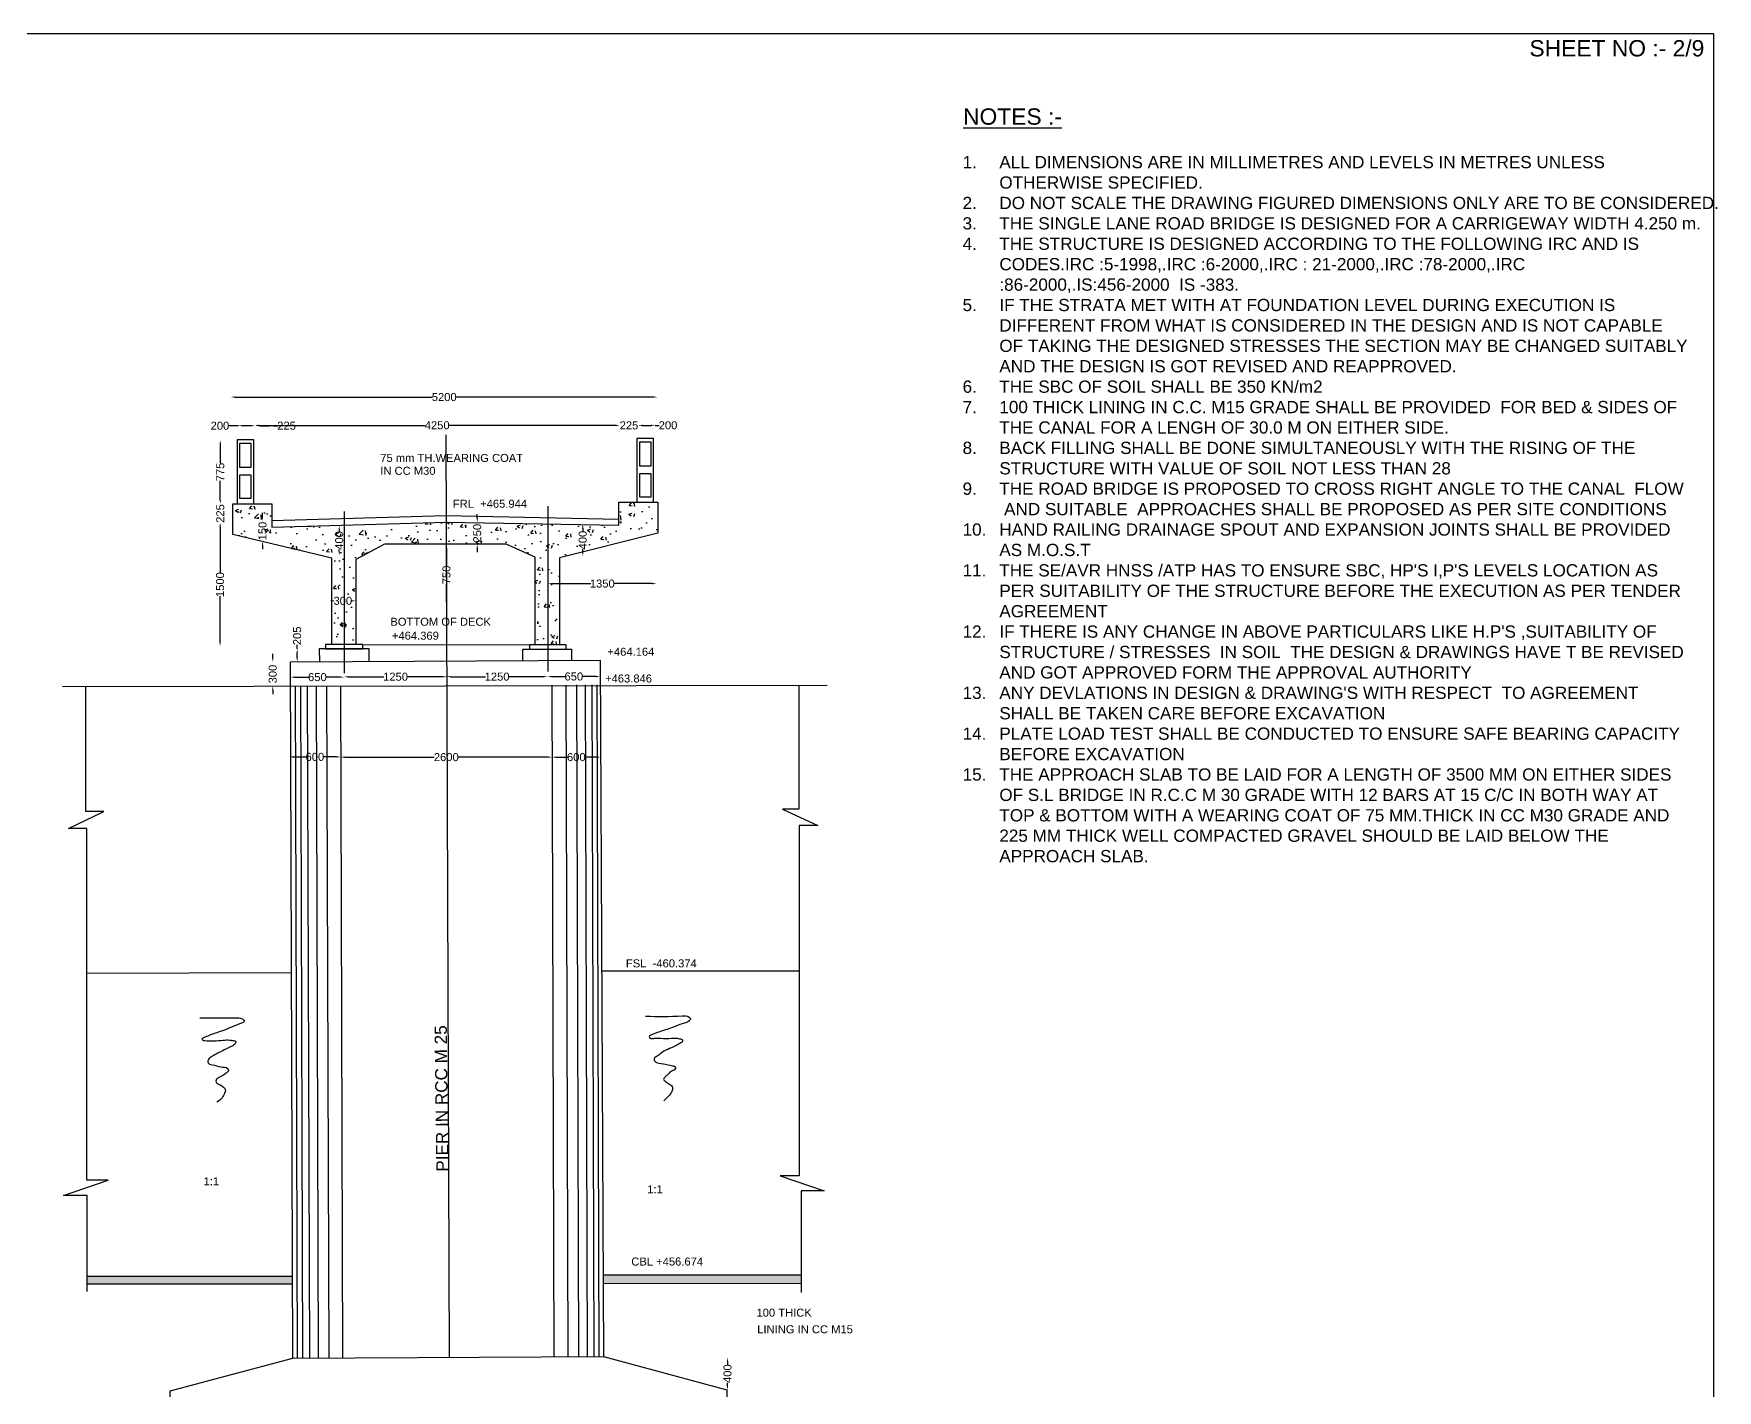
# Model space of a CAD drawing. Header units: millimetres. Extents: x 5124 to 9128952, y 2311 to 40631547.
# Drawn here: x 9108331 to 9128952, y 40614927 to 40631547 of the extents above; entities that cross this region are included whole.
import ezdxf

# ---------------------------------------------------------------- set-up
doc = ezdxf.new("R2010")
doc.units = ezdxf.units.MM
doc.header["$MEASUREMENT"] = 0
doc.layers.add('DIMENSION', color=7, linetype='Continuous')
doc.layers.add('DRAWING', color=2, linetype='Continuous')
doc.styles.get("Standard").update_dxf_attribs({"font": 'arial.ttf', "height": 98})
doc.dimstyles.get("Standard").update_dxf_attribs({"dimtxt": 98, "dimasz": 50, "dimexe": 0.18, "dimexo": 0.0625, "dimgap": 0.09, "dimtad": 0, "dimdec": 0, "dimzin": 0, "dimdsep": 46, "dimtxsty": 'Standard', "dimcen": 0.09, "dimse1": 1, "dimse2": 1, "dimadec": 0, "dimazin": 0, "dimtfac": 1, "dimtdec": 0, "dimtofl": 0, "dimtmove": 0, "dimatfit": 3, "dimfxl": 1, "dimtolj": 1, "dimtzin": 0, "dimarcsym": 0})

# ---------------------------------------------------------------- blocks, each defined once
blk = doc.blocks.new('*D47')
at = {"layer": 'Defpoints', "color": 0, "transparency": 16777216}
for p in [(9116819, 40615329), (9116829, 40615329), (9116819, 40614934)]:
    blk.add_point(p, dxfattribs=at)
at = {"layer": 'DIMENSION', "color": 0, "lineweight": -2, "transparency": 16777216}
for p, q in [((9116829, 40615279), (9116829, 40615242)), ((9116829, 40614984), (9116829, 40615021))]:
    blk.add_line(p, q, dxfattribs=at)
at = {"layer": 'DIMENSION', "color": 0, "transparency": 16777216}
for points in [[(9116820, 40615279), (9116837, 40615279), (9116829, 40615329)], [(9116820, 40614984), (9116837, 40614984), (9116829, 40614934)]]:
    blk.add_solid(points, dxfattribs=at)
at = {"layer": 'DIMENSION', "color": 0, "transparency": 16777216, "insert": (9116829, 40615132), "char_height": 98, "attachment_point": 5, "rotation": 90}
blk.add_mtext('\\A1;400', dxfattribs=at)
blk = doc.blocks.new('*D48')
at = {"layer": 'Defpoints', "color": 0, "transparency": 16777216}
for p in [(9111477, 40623639), (9112134, 40623664), (9112134, 40623639)]:
    blk.add_point(p, dxfattribs=at)
at = {"layer": 'DIMENSION', "color": 0, "lineweight": -2, "transparency": 16777216}
for p, q in [((9111527, 40623664), (9111697, 40623664)), ((9112084, 40623664), (9111914, 40623664))]:
    blk.add_line(p, q, dxfattribs=at)
at = {"layer": 'DIMENSION', "color": 0, "transparency": 16777216}
for points in [[(9111527, 40623673), (9111527, 40623656), (9111477, 40623664)], [(9112084, 40623673), (9112084, 40623656), (9112134, 40623664)]]:
    blk.add_solid(points, dxfattribs=at)
at = {"layer": 'DIMENSION', "color": 0, "transparency": 16777216, "insert": (9111806, 40623664), "char_height": 98, "attachment_point": 5}
blk.add_mtext('\\A1;650', dxfattribs=at)
blk = doc.blocks.new('*D49')
at = {"layer": 'Defpoints', "color": 0, "transparency": 16777216}
for p in [(9112134, 40623664), (9113391, 40623669), (9113391, 40623669)]:
    blk.add_point(p, dxfattribs=at)
at = {"layer": 'DIMENSION', "color": 0, "lineweight": -2, "transparency": 16777216}
for p, q in [((9112184, 40623669), (9112621, 40623669)), ((9113341, 40623669), (9112904, 40623669))]:
    blk.add_line(p, q, dxfattribs=at)
at = {"layer": 'DIMENSION', "color": 0, "transparency": 16777216}
for points in [[(9112184, 40623677), (9112184, 40623660), (9112134, 40623669)], [(9113341, 40623677), (9113341, 40623660), (9113391, 40623669)]]:
    blk.add_solid(points, dxfattribs=at)
at = {"layer": 'DIMENSION', "color": 0, "transparency": 16777216, "insert": (9112763, 40623669), "char_height": 98, "attachment_point": 5}
blk.add_mtext('\\A1;1250', dxfattribs=at)
blk = doc.blocks.new('*D50')
at = {"layer": 'Defpoints', "color": 0, "transparency": 16777216}
for p in [(9113391, 40623669), (9114623, 40623670), (9114623, 40623669)]:
    blk.add_point(p, dxfattribs=at)
at = {"layer": 'DIMENSION', "color": 0, "lineweight": -2, "transparency": 16777216}
for p, q in [((9113441, 40623670), (9113865, 40623670)), ((9114573, 40623670), (9114149, 40623670))]:
    blk.add_line(p, q, dxfattribs=at)
at = {"layer": 'DIMENSION', "color": 0, "transparency": 16777216}
for points in [[(9113441, 40623679), (9113441, 40623662), (9113391, 40623670)], [(9114573, 40623679), (9114573, 40623662), (9114623, 40623670)]]:
    blk.add_solid(points, dxfattribs=at)
at = {"layer": 'DIMENSION', "color": 0, "transparency": 16777216, "insert": (9114007, 40623670), "char_height": 98, "attachment_point": 5}
blk.add_mtext('\\A1;1250', dxfattribs=at)
blk = doc.blocks.new('*D51')
at = {"layer": 'Defpoints', "color": 0, "transparency": 16777216}
for p in [(9114623, 40623669), (9115270, 40623672), (9115270, 40623672)]:
    blk.add_point(p, dxfattribs=at)
at = {"layer": 'DIMENSION', "color": 0, "lineweight": -2, "transparency": 16777216}
for p, q in [((9114673, 40623672), (9114838, 40623672)), ((9115220, 40623672), (9115055, 40623672))]:
    blk.add_line(p, q, dxfattribs=at)
at = {"layer": 'DIMENSION', "color": 0, "transparency": 16777216}
for points in [[(9114673, 40623680), (9114673, 40623663), (9114623, 40623672)], [(9115220, 40623680), (9115220, 40623663), (9115270, 40623672)]]:
    blk.add_solid(points, dxfattribs=at)
at = {"layer": 'DIMENSION', "color": 0, "transparency": 16777216, "insert": (9114947, 40623672), "char_height": 98, "attachment_point": 5}
blk.add_mtext('\\A1;650', dxfattribs=at)
blk = doc.blocks.new('*D52')
at = {"layer": 'Defpoints', "color": 0, "transparency": 16777216}
for p in [(9111558, 40624011), (9111831, 40624011), (9111831, 40623852)]:
    blk.add_point(p, dxfattribs=at)
at = {"layer": 'DIMENSION', "color": 0, "lineweight": -2, "transparency": 16777216}
for p, q in [((9111558, 40624011), (9111558, 40624061)), ((9111558, 40623902), (9111558, 40623961))]:
    blk.add_line(p, q, dxfattribs=at)
at = {"layer": 'DIMENSION', "color": 0, "transparency": 16777216}
for points in [[(9111550, 40623961), (9111567, 40623961), (9111558, 40624011)], [(9111550, 40623902), (9111567, 40623902), (9111558, 40623852)]]:
    blk.add_solid(points, dxfattribs=at)
at = {"layer": 'DIMENSION', "color": 0, "transparency": 16777216, "insert": (9111558, 40624170), "char_height": 98, "attachment_point": 5, "rotation": 90}
blk.add_mtext('\\A1;205', dxfattribs=at)
blk = doc.blocks.new('*D53')
at = {"layer": 'Defpoints', "color": 0, "transparency": 16777216}
for p in [(9111259, 40623850), (9111477, 40623850), (9111477, 40623554)]:
    blk.add_point(p, dxfattribs=at)
at = {"layer": 'DIMENSION', "color": 0, "lineweight": -2, "transparency": 16777216}
for p, q in [((9111259, 40623900), (9111259, 40623950)), ((9111259, 40623504), (9111259, 40623454))]:
    blk.add_line(p, q, dxfattribs=at)
at = {"layer": 'DIMENSION', "color": 0, "transparency": 16777216}
for points in [[(9111251, 40623900), (9111268, 40623900), (9111259, 40623850)], [(9111251, 40623504), (9111268, 40623504), (9111259, 40623554)]]:
    blk.add_solid(points, dxfattribs=at)
at = {"layer": 'DIMENSION', "color": 0, "transparency": 16777216, "insert": (9111259, 40623702), "char_height": 98, "attachment_point": 5, "rotation": 90}
blk.add_mtext('\\A1;300', dxfattribs=at)
blk = doc.blocks.new('*D54')
at = {"layer": 'Defpoints', "color": 0, "transparency": 16777216}
for p in [(9110530, 40625552), (9110614, 40625552), (9110530, 40624043)]:
    blk.add_point(p, dxfattribs=at)
at = {"layer": 'DIMENSION', "color": 0, "lineweight": -2, "transparency": 16777216}
for p, q in [((9110614, 40625502), (9110614, 40624939)), ((9110614, 40624093), (9110614, 40624656))]:
    blk.add_line(p, q, dxfattribs=at)
at = {"layer": 'DIMENSION', "color": 0, "transparency": 16777216}
for points in [[(9110606, 40625502), (9110622, 40625502), (9110614, 40625552)], [(9110606, 40624093), (9110622, 40624093), (9110614, 40624043)]]:
    blk.add_solid(points, dxfattribs=at)
at = {"layer": 'DIMENSION', "color": 0, "transparency": 16777216, "insert": (9110614, 40624798), "char_height": 98, "attachment_point": 5, "rotation": 90}
blk.add_mtext('\\A1;1500', dxfattribs=at)
blk = doc.blocks.new('*D55')
at = {"layer": 'Defpoints', "color": 0, "transparency": 16777216}
for p in [(9110614, 40625786), (9110617, 40625786), (9110614, 40625552)]:
    blk.add_point(p, dxfattribs=at)
at = {"layer": 'DIMENSION', "color": 0, "lineweight": -2, "transparency": 16777216}
for p, q in [((9110617, 40625836), (9110617, 40625886)), ((9110617, 40625502), (9110617, 40625452))]:
    blk.add_line(p, q, dxfattribs=at)
at = {"layer": 'DIMENSION', "color": 0, "transparency": 16777216}
for points in [[(9110608, 40625836), (9110625, 40625836), (9110617, 40625786)], [(9110608, 40625502), (9110625, 40625502), (9110617, 40625552)]]:
    blk.add_solid(points, dxfattribs=at)
at = {"layer": 'DIMENSION', "color": 0, "transparency": 16777216, "insert": (9110617, 40625669), "char_height": 98, "attachment_point": 5, "rotation": 90}
blk.add_mtext('\\A1;225', dxfattribs=at)
blk = doc.blocks.new('*D56')
at = {"layer": 'Defpoints', "color": 0, "transparency": 16777216}
for p in [(9110617, 40626568), (9110617, 40626568), (9110617, 40625786)]:
    blk.add_point(p, dxfattribs=at)
at = {"layer": 'DIMENSION', "color": 0, "lineweight": -2, "transparency": 16777216}
for p, q in [((9110617, 40626518), (9110617, 40626285)), ((9110617, 40625836), (9110617, 40626069))]:
    blk.add_line(p, q, dxfattribs=at)
at = {"layer": 'DIMENSION', "color": 0, "transparency": 16777216}
for points in [[(9110608, 40626518), (9110625, 40626518), (9110617, 40626568)], [(9110608, 40625836), (9110625, 40625836), (9110617, 40625786)]]:
    blk.add_solid(points, dxfattribs=at)
at = {"layer": 'DIMENSION', "color": 0, "transparency": 16777216, "insert": (9110617, 40626177), "char_height": 98, "attachment_point": 5, "rotation": 90}
blk.add_mtext('\\A1;775', dxfattribs=at)
blk = doc.blocks.new('*D57')
at = {"layer": 'Defpoints', "color": 0, "transparency": 16777216}
for p in [(9110838, 40626739), (9111040, 40626744), (9111040, 40626739)]:
    blk.add_point(p, dxfattribs=at)
at = {"layer": 'DIMENSION', "color": 0, "lineweight": -2, "transparency": 16777216}
for p, q in [((9110838, 40626744), (9110721, 40626744)), ((9110990, 40626744), (9110888, 40626744))]:
    blk.add_line(p, q, dxfattribs=at)
at = {"layer": 'DIMENSION', "color": 0, "transparency": 16777216}
for points in [[(9110888, 40626753), (9110888, 40626736), (9110838, 40626744)], [(9110990, 40626753), (9110990, 40626736), (9111040, 40626744)]]:
    blk.add_solid(points, dxfattribs=at)
at = {"layer": 'DIMENSION', "color": 0, "transparency": 16777216, "insert": (9110612, 40626744), "char_height": 98, "attachment_point": 5}
blk.add_mtext('\\A1;200', dxfattribs=at)
blk = doc.blocks.new('*D58')
at = {"layer": 'Defpoints', "color": 0, "transparency": 16777216}
for p in [(9111050, 40626744), (9111268, 40626744), (9111268, 40626744)]:
    blk.add_point(p, dxfattribs=at)
at = {"layer": 'DIMENSION', "color": 0, "lineweight": -2, "transparency": 16777216}
for p, q in [((9111100, 40626744), (9111218, 40626744)), ((9111268, 40626744), (9111318, 40626744))]:
    blk.add_line(p, q, dxfattribs=at)
at = {"layer": 'DIMENSION', "color": 0, "transparency": 16777216}
for points in [[(9111100, 40626753), (9111100, 40626736), (9111050, 40626744)], [(9111218, 40626753), (9111218, 40626736), (9111268, 40626744)]]:
    blk.add_solid(points, dxfattribs=at)
at = {"layer": 'DIMENSION', "color": 0, "transparency": 16777216, "insert": (9111428, 40626744), "char_height": 98, "attachment_point": 5}
blk.add_mtext('\\A1;225', dxfattribs=at)
blk = doc.blocks.new('*D59')
at = {"layer": 'Defpoints', "color": 0, "transparency": 16777216}
for p in [(9111040, 40626744), (9115506, 40626749), (9115506, 40626744)]:
    blk.add_point(p, dxfattribs=at)
at = {"layer": 'DIMENSION', "color": 0, "lineweight": -2, "transparency": 16777216}
for p, q in [((9111090, 40626749), (9113125, 40626749)), ((9115456, 40626749), (9113421, 40626749))]:
    blk.add_line(p, q, dxfattribs=at)
at = {"layer": 'DIMENSION', "color": 0, "transparency": 16777216}
for points in [[(9111090, 40626757), (9111090, 40626740), (9111040, 40626749)], [(9115456, 40626757), (9115456, 40626740), (9115506, 40626749)]]:
    blk.add_solid(points, dxfattribs=at)
at = {"layer": 'DIMENSION', "color": 0, "transparency": 16777216, "insert": (9113273, 40626749), "char_height": 98, "attachment_point": 5}
blk.add_mtext('\\A1;4250', dxfattribs=at)
blk = doc.blocks.new('*D60')
at = {"layer": 'Defpoints', "color": 0, "transparency": 16777216}
for p in [(9115506, 40626744), (9115738, 40626748), (9115738, 40626744)]:
    blk.add_point(p, dxfattribs=at)
at = {"layer": 'DIMENSION', "color": 0, "lineweight": -2, "transparency": 16777216}
for p, q in [((9115456, 40626748), (9115406, 40626748)), ((9115788, 40626748), (9115838, 40626748))]:
    blk.add_line(p, q, dxfattribs=at)
at = {"layer": 'DIMENSION', "color": 0, "transparency": 16777216}
for points in [[(9115456, 40626757), (9115456, 40626740), (9115506, 40626748)], [(9115788, 40626757), (9115788, 40626740), (9115738, 40626748)]]:
    blk.add_solid(points, dxfattribs=at)
at = {"layer": 'DIMENSION', "color": 0, "transparency": 16777216, "insert": (9115622, 40626748), "char_height": 98, "attachment_point": 5}
blk.add_mtext('\\A1;225', dxfattribs=at)
blk = doc.blocks.new('*D61')
at = {"layer": 'Defpoints', "color": 0, "transparency": 16777216}
for p in [(9115738, 40626744), (9115941, 40626749), (9115941, 40626744)]:
    blk.add_point(p, dxfattribs=at)
at = {"layer": 'DIMENSION', "color": 0, "lineweight": -2, "transparency": 16777216}
for p, q in [((9115788, 40626749), (9115891, 40626749)), ((9115941, 40626749), (9115991, 40626749))]:
    blk.add_line(p, q, dxfattribs=at)
at = {"layer": 'DIMENSION', "color": 0, "transparency": 16777216}
for points in [[(9115788, 40626757), (9115788, 40626740), (9115738, 40626749)], [(9115891, 40626757), (9115891, 40626740), (9115941, 40626749)]]:
    blk.add_solid(points, dxfattribs=at)
at = {"layer": 'DIMENSION', "color": 0, "transparency": 16777216, "insert": (9116100, 40626749), "char_height": 98, "attachment_point": 5}
blk.add_mtext('\\A1;200', dxfattribs=at)
blk = doc.blocks.new('*D62')
at = {"layer": 'Defpoints', "color": 0, "transparency": 16777216}
for p in [(9110748, 40627095), (9110748, 40627089), (9115970, 40627089)]:
    blk.add_point(p, dxfattribs=at)
at = {"layer": 'DIMENSION', "color": 0, "lineweight": -2, "transparency": 16777216}
for p, q in [((9110798, 40627095), (9113213, 40627095)), ((9115920, 40627095), (9113505, 40627095))]:
    blk.add_line(p, q, dxfattribs=at)
at = {"layer": 'DIMENSION', "color": 0, "transparency": 16777216}
for points in [[(9110798, 40627104), (9110798, 40627087), (9110748, 40627095)], [(9115920, 40627104), (9115920, 40627087), (9115970, 40627095)]]:
    blk.add_solid(points, dxfattribs=at)
at = {"layer": 'DIMENSION', "color": 0, "transparency": 16777216, "insert": (9113359, 40627095), "char_height": 98, "attachment_point": 5}
blk.add_mtext('\\A1;5200', dxfattribs=at)
blk = doc.blocks.new('*D63')
at = {"layer": 'Defpoints', "color": 0, "transparency": 16777216}
for p in [(9111107, 40625577), (9111134, 40625577), (9111107, 40625332)]:
    blk.add_point(p, dxfattribs=at)
at = {"layer": 'DIMENSION', "color": 0, "lineweight": -2, "transparency": 16777216}
for p, q in [((9111134, 40625627), (9111134, 40625677)), ((9111134, 40625282), (9111134, 40625232))]:
    blk.add_line(p, q, dxfattribs=at)
at = {"layer": 'DIMENSION', "color": 0, "transparency": 16777216}
for points in [[(9111126, 40625627), (9111142, 40625627), (9111134, 40625577)], [(9111126, 40625282), (9111142, 40625282), (9111134, 40625332)]]:
    blk.add_solid(points, dxfattribs=at)
at = {"layer": 'DIMENSION', "color": 0, "transparency": 16777216, "insert": (9111134, 40625454), "char_height": 98, "attachment_point": 5, "rotation": 90}
blk.add_mtext('\\A1;150', dxfattribs=at)
blk = doc.blocks.new('*D64')
at = {"layer": 'Defpoints', "color": 0, "transparency": 16777216}
for p in [(9111846, 40625520), (9112073, 40625520), (9111838, 40625157)]:
    blk.add_point(p, dxfattribs=at)
at = {"layer": 'DIMENSION', "color": 0, "lineweight": -2, "transparency": 16777216}
for p, q in [((9112073, 40625470), (9112073, 40625449)), ((9112073, 40625207), (9112073, 40625229))]:
    blk.add_line(p, q, dxfattribs=at)
at = {"layer": 'DIMENSION', "color": 0, "transparency": 16777216}
for points in [[(9112065, 40625470), (9112082, 40625470), (9112073, 40625520)], [(9112065, 40625207), (9112082, 40625207), (9112073, 40625157)]]:
    blk.add_solid(points, dxfattribs=at)
at = {"layer": 'DIMENSION', "color": 0, "transparency": 16777216, "insert": (9112073, 40625339), "char_height": 98, "attachment_point": 5, "rotation": 90}
blk.add_mtext('\\A1;400', dxfattribs=at)
blk = doc.blocks.new('*D65')
at = {"layer": 'Defpoints', "color": 0, "transparency": 16777216}
for p in [(9112275, 40624599), (9112275, 40624583), (9111958, 40624570)]:
    blk.add_point(p, dxfattribs=at)
at = {"layer": 'DIMENSION', "color": 0, "lineweight": -2, "transparency": 16777216}
for p, q in [((9112008, 40624599), (9112008, 40624599)), ((9112225, 40624599), (9112225, 40624599))]:
    blk.add_line(p, q, dxfattribs=at)
at = {"layer": 'DIMENSION', "color": 0, "transparency": 16777216}
for points in [[(9112008, 40624607), (9112008, 40624590), (9111958, 40624599)], [(9112225, 40624607), (9112225, 40624590), (9112275, 40624599)]]:
    blk.add_solid(points, dxfattribs=at)
at = {"layer": 'DIMENSION', "color": 0, "transparency": 16777216, "insert": (9112117, 40624599), "char_height": 98, "attachment_point": 5}
blk.add_mtext('\\A1;300', dxfattribs=at)
blk = doc.blocks.new('*D66')
at = {"layer": 'Defpoints', "color": 0, "transparency": 16777216}
for p in [(9113525, 40625562), (9113764, 40625562), (9113520, 40625294)]:
    blk.add_point(p, dxfattribs=at)
at = {"layer": 'DIMENSION', "color": 0, "lineweight": -2, "transparency": 16777216}
for p, q in [((9113764, 40625612), (9113764, 40625662)), ((9113764, 40625244), (9113764, 40625194))]:
    blk.add_line(p, q, dxfattribs=at)
at = {"layer": 'DIMENSION', "color": 0, "transparency": 16777216}
for points in [[(9113756, 40625612), (9113772, 40625612), (9113764, 40625562)], [(9113756, 40625244), (9113772, 40625244), (9113764, 40625294)]]:
    blk.add_solid(points, dxfattribs=at)
at = {"layer": 'DIMENSION', "color": 0, "transparency": 16777216, "insert": (9113764, 40625428), "char_height": 98, "attachment_point": 5, "rotation": 90}
blk.add_mtext('\\A1;250', dxfattribs=at)
blk = doc.blocks.new('*D67')
at = {"layer": 'Defpoints', "color": 0, "transparency": 16777216}
for p in [(9114807, 40625539), (9115056, 40625539), (9114848, 40625147)]:
    blk.add_point(p, dxfattribs=at)
at = {"layer": 'DIMENSION', "color": 0, "lineweight": -2, "transparency": 16777216}
for p, q in [((9115056, 40625489), (9115056, 40625453)), ((9115056, 40625197), (9115056, 40625232))]:
    blk.add_line(p, q, dxfattribs=at)
at = {"layer": 'DIMENSION', "color": 0, "transparency": 16777216}
for points in [[(9115048, 40625489), (9115065, 40625489), (9115056, 40625539)], [(9115048, 40625197), (9115065, 40625197), (9115056, 40625147)]]:
    blk.add_solid(points, dxfattribs=at)
at = {"layer": 'DIMENSION', "color": 0, "transparency": 16777216, "insert": (9115056, 40625343), "char_height": 98, "attachment_point": 5, "rotation": 90}
blk.add_mtext('\\A1;400', dxfattribs=at)
blk = doc.blocks.new('*D68')
at = {"layer": 'Defpoints', "color": 0, "transparency": 16777216}
for p in [(9114631, 40624801), (9115958, 40624810), (9115958, 40624801)]:
    blk.add_point(p, dxfattribs=at)
at = {"layer": 'DIMENSION', "color": 0, "lineweight": -2, "transparency": 16777216}
for p, q in [((9114681, 40624810), (9115153, 40624810)), ((9115908, 40624810), (9115436, 40624810))]:
    blk.add_line(p, q, dxfattribs=at)
at = {"layer": 'DIMENSION', "color": 0, "transparency": 16777216}
for points in [[(9114681, 40624818), (9114681, 40624801), (9114631, 40624810)], [(9115908, 40624818), (9115908, 40624801), (9115958, 40624810)]]:
    blk.add_solid(points, dxfattribs=at)
at = {"layer": 'DIMENSION', "color": 0, "transparency": 16777216, "insert": (9115295, 40624810), "char_height": 98, "attachment_point": 5}
blk.add_mtext('\\A1;1350', dxfattribs=at)
blk = doc.blocks.new('*D69')
at = {"layer": 'Defpoints', "color": 0, "transparency": 16777216}
for p in [(9111460, 40622685), (9112090, 40622687), (9112090, 40622687)]:
    blk.add_point(p, dxfattribs=at)
at = {"layer": 'DIMENSION', "color": 0, "lineweight": -2, "transparency": 16777216}
for p, q in [((9111510, 40622687), (9111667, 40622687)), ((9112040, 40622687), (9111884, 40622687))]:
    blk.add_line(p, q, dxfattribs=at)
at = {"layer": 'DIMENSION', "color": 0, "transparency": 16777216}
for points in [[(9111510, 40622695), (9111510, 40622678), (9111460, 40622687)], [(9112040, 40622695), (9112040, 40622678), (9112090, 40622687)]]:
    blk.add_solid(points, dxfattribs=at)
at = {"layer": 'DIMENSION', "color": 0, "transparency": 16777216, "insert": (9111775, 40622687), "char_height": 98, "attachment_point": 5}
blk.add_mtext('\\A1;600', dxfattribs=at)
blk = doc.blocks.new('*D70')
at = {"layer": 'Defpoints', "color": 0, "transparency": 16777216}
for p in [(9112090, 40622687), (9114680, 40622695), (9114680, 40622684)]:
    blk.add_point(p, dxfattribs=at)
at = {"layer": 'DIMENSION', "color": 0, "lineweight": -2, "transparency": 16777216}
for p, q in [((9112140, 40622684), (9113238, 40622684)), ((9114630, 40622684), (9113532, 40622684))]:
    blk.add_line(p, q, dxfattribs=at)
at = {"layer": 'DIMENSION', "color": 0, "transparency": 16777216}
for points in [[(9112140, 40622693), (9112140, 40622676), (9112090, 40622684)], [(9114630, 40622693), (9114630, 40622676), (9114680, 40622684)]]:
    blk.add_solid(points, dxfattribs=at)
at = {"layer": 'DIMENSION', "color": 0, "transparency": 16777216, "insert": (9113385, 40622684), "char_height": 98, "attachment_point": 5}
blk.add_mtext('\\A1;2600', dxfattribs=at)
blk = doc.blocks.new('*D71')
at = {"layer": 'Defpoints', "color": 0, "transparency": 16777216}
for p in [(9114680, 40622684), (9115275, 40622684), (9115275, 40622675)]:
    blk.add_point(p, dxfattribs=at)
at = {"layer": 'DIMENSION', "color": 0, "lineweight": -2, "transparency": 16777216}
for p, q in [((9114730, 40622684), (9114869, 40622684)), ((9115225, 40622684), (9115086, 40622684))]:
    blk.add_line(p, q, dxfattribs=at)
at = {"layer": 'DIMENSION', "color": 0, "transparency": 16777216}
for points in [[(9114730, 40622692), (9114730, 40622676), (9114680, 40622684)], [(9115225, 40622692), (9115225, 40622676), (9115275, 40622684)]]:
    blk.add_solid(points, dxfattribs=at)
at = {"layer": 'DIMENSION', "color": 0, "transparency": 16777216, "insert": (9114977, 40622684), "char_height": 98, "attachment_point": 5}
blk.add_mtext('\\A1;600', dxfattribs=at)
blk = doc.blocks.new('*D72')
at = {"layer": 'Defpoints', "color": 0, "transparency": 16777216}
for p in [(9113387, 40625294), (9113388, 40625294), (9113388, 40624538)]:
    blk.add_point(p, dxfattribs=at)
at = {"layer": 'DIMENSION', "color": 0, "lineweight": -2, "transparency": 16777216}
for p, q in [((9113387, 40625244), (9113387, 40625024)), ((9113387, 40624588), (9113387, 40624809))]:
    blk.add_line(p, q, dxfattribs=at)
at = {"layer": 'DIMENSION', "color": 0, "transparency": 16777216}
for points in [[(9113379, 40625244), (9113396, 40625244), (9113387, 40625294)], [(9113379, 40624588), (9113396, 40624588), (9113387, 40624538)]]:
    blk.add_solid(points, dxfattribs=at)
at = {"layer": 'DIMENSION', "color": 0, "transparency": 16777216, "insert": (9113387, 40624916), "char_height": 98, "attachment_point": 5, "rotation": 90}
blk.add_mtext('\\A1;750', dxfattribs=at)

msp = doc.modelspace()

# ---------------------------------------------------------------- hatches: boundary and pattern name
at = {"layer": 'DRAWING'}
h = msp.add_hatch(dxfattribs=at)
h.set_pattern_fill('AR-CONC', color=0, scale=60, style=0)
h.set_pattern_definition([(50, (0, 0), (430.3561096, -37.651281), [45, -495]), (355, (0, 0), (-83.2508, 451.31528), [36, -396]), (100.4514, (35.86, -3.14), (347.105629, 413.6637252), [38.244114, -420.685267]), (46.1842, (0, 120), (640.344629, -99.3114086), [67.5, -742.5]), (96.6356, (53.36, 111.7), (560.797623, 584.470723), [57.366173, -631.0278]), (351.1842, (0, 120), (560.797167, 584.471161), [54, -594]), (21, (60, 90), (358.1442313, -241.5713344), [45, -495]), (326, (60, 90), (145.989199, 435.090027), [36, -396]), (71.4514, (89.85, 69.87), (504.133577, 193.518298), [38.244114, -420.685267]), (37.5, (0, 0), (7.2959132, 199.7363123), [0, -391.2, 0, -402, 0, -397.5]), (7.5, (0, 0), (157.8417225, 236.6470271), [0, -229.2, 0, -382.2, 0, -151.5]), (327.5, (-133.8, 0), (320.2934617, -13.53292304), [0, -150, 0, -468, 0, -621]), (317.5, (-193.8, 0), (349.9117016, 60.0629894), [0, -195, 0, -310.8, 0, -441])])
h.paths.add_polyline_path([(9112275.1, 40625103.6), (9112627.6, 40625294.4), (9113385.4, 40625294.4), (9113384.5, 40625564.4), (9113383.1, 40625564.4), (9112139.7, 40625528.5), (9112139.7, 40624062.7), (9112275.1, 40624062.7)])
h.paths.add_polyline_path([(9112139.7, 40625528.5), (9111249.2, 40625502.8), (9111249.2, 40625789), (9110771.8, 40625789), (9110771.8, 40625411.9), (9111982.6, 40625122.8), (9111982.6, 40624062.7), (9112139.7, 40624062.7)])
h.paths.add_polyline_path([(9114631.5, 40625541.7), (9113384.5, 40625564.4), (9113385.4, 40625294.4), (9114119.9, 40625294.4), (9114472.5, 40625135), (9114472.5, 40624060.5), (9114631.5, 40624060.5)])
h.paths.add_polyline_path([(9115975.7, 40625429.8), (9115975.7, 40625806.5), (9115499.6, 40625806.5), (9115499.6, 40625526), (9114631.5, 40625541.7), (9114631.5, 40624060.5), (9114773.1, 40624060.5), (9114773.1, 40625127.7)])
h = msp.add_hatch(dxfattribs=at)
h.set_pattern_fill('AR-SAND', color=0, scale=50, style=0)
h.set_pattern_definition([(37.5, (0, 0), (-3.1496679, 96.34118845), [0, -76, 0, -85, 0, -81.25]), (7.5, (0, 0), (88.48883526, 141.10730326), [0, -41, 0, -68.5, 0, -26.25]), (327.5, (-61.5, 0), (155.70709309, 0.28295268), [0, -25, 0, -90, 0, -117.5]), (317.5, (-61.5, 0), (150.30633023, 43.88377825), [0, -12.5, 0, -59, 0, -67.5])])
h.paths.add_polyline_path([(9111502.9, 40616322), (9108986.4, 40616322), (9108986.4, 40616226.3), (9111503.2, 40616226.3)])
h.paths.add_polyline_path([(9117731.3, 40616340.6), (9115304.2, 40616340.6), (9115304.7, 40616234.9), (9117731.3, 40616231.8)])

# ---------------------------------------------------------------- linework, layer by layer
at = {"layer": 'DIMENSION'}
msp.add_lwpolyline([(9128905.2, 40606157.2), (9093496.1, 40606157.2), (9093496.1, 40631547.1), (9128905.2, 40631547.1)], close=True, dxfattribs=at)
at = {"layer": 'DRAWING', "color": 0}
for points in [[(9110822.2, 40625789), (9111026.9, 40625789), (9111026.9, 40626570.1), (9110822.2, 40626570.1)], [(9110853.5, 40626236.8), (9110995.2, 40626236.8), (9110995.2, 40626526.9), (9110853.5, 40626526.9)], [(9115719.5, 40625806.5), (9115924.2, 40625806.5), (9115924.2, 40626587.7), (9115719.5, 40626587.7)], [(9115750.9, 40626254.4), (9115892.5, 40626254.4), (9115892.5, 40626544.5), (9115750.9, 40626544.5)], [(9110852.5, 40625854.8), (9110995.2, 40625854.8), (9110995.2, 40626137.8), (9110852.5, 40626137.8)], [(9115749.8, 40625872.4), (9115892.5, 40625872.4), (9115892.5, 40626155.3), (9115749.8, 40626155.3)], [(9111906.9, 40624010.8), (9112363, 40624010.8), (9112363, 40624062.7), (9111906.9, 40624062.7)], [(9114402.5, 40624008.8), (9114854.8, 40624008.8), (9114854.8, 40624060.5), (9114402.5, 40624060.5)]]:
    msp.add_lwpolyline(points, close=True, dxfattribs=at)
for points in [[(9113380.7, 40626631), (9113420.4, 40615331.2)], [(9111982.6, 40624062.7), (9111982.6, 40625122.8), (9110771.8, 40625411.9), (9110771.8, 40625789), (9111249.2, 40625789), (9111249.2, 40625502.8), (9113383.1, 40625564.4), (9115499.6, 40625526), (9115499.6, 40625806.5), (9115975.7, 40625806.5), (9115975.7, 40625429.8), (9114773.1, 40625127.7), (9114773.1, 40624060.5)], [(9111249.2, 40625582.8), (9113380.3, 40625642.5), (9115499.6, 40625600.6)], [(9112139.7, 40623711.5), (9112139.7, 40625694.5)], [(9114631.5, 40623732), (9114631.5, 40625760.2)], [(9114472.5, 40624060.5), (9114472.5, 40625135), (9114119.9, 40625294.4), (9112627.6, 40625294.4), (9112275.1, 40625103.6), (9112275.1, 40624062.7)], [(9112439, 40623855.5), (9112439, 40624010.8), (9111829.6, 40624010.8), (9111830.5, 40623852.1)], [(9112363, 40624062.7), (9114402.5, 40624060.5)], [(9114321.6, 40623866), (9114321.6, 40624008.8), (9114917.3, 40624008.8), (9114918, 40623869.4)], [(9110001.1, 40614340.4), (9110001.1, 40614921.3), (9111506.5, 40615322.3), (9111476, 40623850.1), (9115269.2, 40623871.3), (9115308.9, 40615341.9), (9116819.2, 40614933.6), (9116819.2, 40614340.4)], [(9108685.5, 40623548.5), (9118048, 40623566.5)], [(9108986.4, 40616137.7), (9108986.4, 40617315.1), (9108697.1, 40617315.1), (9109241.9, 40617500.3), (9108981.6, 40617500.3), (9108981.6, 40621811.2), (9108756.6, 40621811.2), (9109189.1, 40622017.7), (9108970.9, 40622017.7), (9108968, 40623549)], [(9111534.6, 40623552.5), (9111560.1, 40615322.6)], [(9111599.2, 40623552.8), (9111624.7, 40615322.9)], [(9111681.8, 40623553.1), (9111707.3, 40615323.3)], [(9111790.4, 40623553.6), (9111815.9, 40615323.8)], [(9111918.7, 40623554.2), (9111944.2, 40615324.4)], [(9112087.7, 40623555), (9112113.3, 40615325.1)], [(9114677.4, 40623567.1), (9114702.9, 40615337.2)], [(9114849.3, 40623567.9), (9114874.8, 40615338)], [(9114979.3, 40623568.5), (9115004.8, 40615338.6)], [(9115086.4, 40623569), (9115111.9, 40615339.1)], [(9115165.3, 40623569.4), (9115190.9, 40615339.5)], [(9115226.9, 40623569.6), (9115252.4, 40615339.8)], [(9117702.6, 40623565.8), (9117702.6, 40622046.6), (9117501.7, 40622046.6), (9117935.4, 40621845.7), (9117708.4, 40621845.7), (9117708.4, 40617553.8), (9117475.8, 40617553.8), (9118013.7, 40617371.1), (9117731.3, 40617371.1), (9117731.3, 40616127.1)], [(9108981.6, 40620038.2), (9111489.6, 40620047.2)], [(9115286.9, 40620064.9), (9117708.4, 40620064.9)], [(9115304.2, 40616340.6), (9117731.3, 40616340.6)], [(9111502.9, 40616322), (9108986.4, 40616322)], [(9111502.9, 40616226.3), (9108986.4, 40616226.3)], [(9117731.3, 40616231.8), (9115304.7, 40616234.9)], [(9111506.5, 40615322.3), (9115308.9, 40615340)]]:
    msp.add_lwpolyline(points, dxfattribs=at)
for points in [[(9110367.5, 40619490.1), (9110811.5, 40619490.1), (9110882.7, 40619479), (9110913.4, 40619455.6), (9110852, 40619416.3), (9110629.5, 40619326.6), (9110512.6, 40619287.3), (9110448.7, 40619261.5), (9110407, 40619243.1), (9110392.2, 40619230.8), (9110408.1, 40619214.8), (9110424.2, 40619211.1), (9110651.6, 40619216.1), (9110729.1, 40619218.6), (9110770.7, 40619212.4), (9110806.6, 40619201.3), (9110804, 40619185.4), (9110768.4, 40619149.7), (9110665.2, 40619096.9), (9110518.8, 40619020.8), (9110477, 40618988.8), (9110464.7, 40618959.4), (9110483, 40618924.4), (9110517.5, 40618915.8), (9110627, 40618890), (9110706.8, 40618869.2), (9110716.6, 40618850.8), (9110694.5, 40618817.5), (9110599.9, 40618758.7), (9110565.4, 40618728), (9110565.4, 40618702.1), (9110591.3, 40618680), (9110671.2, 40618624.7), (9110678.5, 40618600.8), (9110668.6, 40618570.1), (9110641.6, 40618512.4), (9110574, 40618459.6)], [(9115825.5, 40619510), (9116271.6, 40619513.7), (9116358.1, 40619500.3), (9116374, 40619483.3), (9116360.5, 40619455.3), (9116275.3, 40619417.6), (9116153.4, 40619371.2), (9115988.8, 40619316.5), (9115902.3, 40619283.6), (9115869.3, 40619261.6), (9115883.9, 40619240.9), (9115933.9, 40619240.9), (9116010.7, 40619239.7), (9116141.2, 40619239.7), (9116202.1, 40619242.1), (9116252.1, 40619232.4), (9116275.3, 40619225), (9116278.9, 40619206.8), (9116255.7, 40619183.7), (9116189.9, 40619145.9), (9116009.4, 40619052.8), (9115968, 40619020), (9115930.2, 40618992), (9115932.6, 40618968.8), (9115960.7, 40618944.5), (9116070.4, 40618922.6), (9116139.9, 40618905.5), (9116190.9, 40618887.2), (9116184.9, 40618861.7), (9116132.6, 40618831.2), (9116098.5, 40618795.9), (9116066.7, 40618766.7), (9116045.9, 40618738.7), (9116068, 40618711.8), (9116117.8, 40618679), (9116156.8, 40618638.7), (9116150.8, 40618601.6), (9116130, 40618559), (9116080, 40618506.6), (9116047.2, 40618472.5)]]:
    msp.add_spline(points, degree=3, dxfattribs=at)

# ---------------------------------------------------------------- texts
at = {"layer": 'DIMENSION', "color": 0}
for s, height, p in [('SHEET NO :- 2/9', 200, (9126650.4, 40631268.3)), ('%%UNOTES :-', 200, (9119713.9, 40630431.8)), ('75 mm TH.WEARING COAT ', 98, (9112575.8, 40626300.6)), ('IN CC M30', 98, (9112575.8, 40626143.2)), ('FRL  +465.944', 98, (9113464.3, 40625739.4)), ('BOTTOM OF DECK', 98, (9112699.8, 40624293.9)), ('+464.369', 98, (9112718.8, 40624122.9)), ('+464.164', 98, (9115357.9, 40623926.5)), ('+463.846', 98, (9115329.3, 40623598.7)), ('FSL  -460.374', 98, (9115584.5, 40620108.9)), ('1:1', 98, (9110411.9, 40617440.3)), ('1:1', 98, (9115845.3, 40617342.2)), ('CBL +456.674', 98, (9115650.6, 40616456.1)), ('100 THICK ', 98, (9117184, 40615829.8)), ('LINING IN CC M15 ', 98, (9117193, 40615626.2))]:
    msp.add_text(s, height=height, dxfattribs=at).set_placement(p)
msp.add_text('PIER IN RCC M 25', height=150, rotation=90.71566, dxfattribs=at).set_placement((9113412.4, 40617607.3))
at = {"layer": 'DIMENSION', "color": 0, "insert": (9119558.2, 40630048.5), "char_height": 150, "attachment_point": 1}
msp.add_mtext_dynamic_manual_height_columns("\\pi-450,l600,t600;1.^IALL DIMENSIONS ARE IN MILLIMETRES AND LEVELS IN METRES UNLESS OTHERWISE SPECIFIED.\\P2.^IDO NOT SCALE THE DRAWING FIGURED DIMENSIONS ONLY ARE TO BE CONSIDERED.\\P3.^ITHE SINGLE LANE ROAD BRIDGE IS DESIGNED FOR A CARRIGEWAY WIDTH 4.250 m.\\P4.^ITHE STRUCTURE IS DESIGNED ACCORDING TO THE FOLLOWING IRC AND IS CODES.IRC :5-1998,.IRC :6-2000,.IRC : 21-2000,.IRC :78-2000,.IRC :86-2000,.IS:456-2000  IS -383.\\P5.^IIF THE STRATA MET WITH AT FOUNDATION LEVEL DURING EXECUTION IS DIFFERENT FROM WHAT IS CONSIDERED IN THE DESIGN AND IS NOT CAPABLE OF TAKING THE DESIGNED STRESSES THE SECTION MAY BE CHANGED SUITABLY AND THE DESIGN IS GOT REVISED AND REAPPROVED.\\P6.^ITHE SBC OF SOIL SHALL BE 350 KN/m2\\P7.^I100 THICK LINING IN C.C. M15 GRADE SHALL BE PROVIDED  FOR BED & SIDES OF THE CANAL FOR A LENGH OF 30.0 M ON EITHER SIDE.\\P8.^IBACK FILLING SHALL BE DONE SIMULTANEOUSLY WITH THE RISING OF THE STRUCTURE WITH VALUE OF SOIL NOT LESS THAN 28\\P9.^ITHE ROAD BRIDGE IS PROPOSED TO CROSS RIGHT ANGLE TO THE CANAL  FLOW  AND SUITABLE  APPROACHES SHALL BE PROPOSED AS PER SITE CONDITIONS \\P10.^IHAND RAILING DRAINAGE SPOUT AND EXPANSION JOINTS SHALL BE PROVIDED AS M.O.S.T \\P11.^ITHE SE/AVR HNSS /ATP HAS TO ENSURE SBC, HP'S I,P'S LEVELS LOCATION AS PER SUITABILITY OF THE STRUCTURE BEFORE THE EXECUTION AS PER TENDER AGREEMENT \\P12.^IIF THERE IS ANY CHANGE IN ABOVE PARTICULARS LIKE H.P'S ,SUITABILITY OF STRUCTURE / STRESSES  IN SOIL  THE DESIGN & DRAWINGS HAVE T BE REVISED AND GOT APPROVED FORM THE APPROVAL AUTHORITY \\P13.^IANY DEVLATIONS IN DESIGN & DRAWING'S WITH RESPECT  TO AGREEMENT SHALL BE TAKEN CARE BEFORE EXCAVATION\\P14.^IPLATE LOAD TEST SHALL BE CONDUCTED TO ENSURE SAFE BEARING CAPACITY BEFORE EXCAVATION \\P15.^ITHE APPROACH SLAB TO BE LAID FOR A LENGTH OF 3500 MM ON EITHER SIDES OF S.L BRIDGE IN R.C.C M 30 GRADE WITH 12 BARS AT 15 C/C IN BOTH WAY AT TOP & BOTTOM WITH A WEARING COAT OF 75 MM.THICK IN CC M30 GRADE AND 225 MM THICK WELL COMPACTED GRAVEL SHOULD BE LAID BELOW THE APPROACH SLAB.", width=9003.235, gutter_width=490, heights=[10658], dxfattribs=at)

# ---------------------------------------------------------------- dimensions: what is measured, and where the dimension line sits
at = {"layer": 'DIMENSION', "color": 0}
for base, p1, p2, text, picture, middle in [((9110747.7, 40627095.3), (9115969.9, 40627089), (9110747.7, 40627089), '5200', '*D62', (9113358.8, 40627095.3)), ((9115506.2, 40626748.7), (9111039.7, 40626744.4), (9115506.2, 40626744.4), '4250', '*D59', (9113273, 40626748.7)), ((9115738.4, 40626748.4), (9115506.2, 40626744.4), (9115738.4, 40626744.4), '225', '*D60', (9115622.3, 40626748.4)), ((9115941.2, 40626748.6), (9115738.4, 40626744.4), (9115941.2, 40626744.4), '200', '*D61', (9116100.2, 40626748.6)), ((9115958, 40624809.6), (9114631.5, 40624801.4), (9115958, 40624801.4), '1350', '*D68', (9115294.7, 40624809.6)), ((9112275.1, 40624598.5), (9111958.1, 40624569.5), (9112275.1, 40624583.2), '300', '*D65', (9112116.6, 40624598.5)), ((9112134.4, 40623664.5), (9111476.8, 40623639.5), (9112134.4, 40623639.5), '650', '*D48', (9111805.6, 40623664.5)), ((9113391.1, 40623668.6), (9112134.4, 40623664.5), (9113391.1, 40623668.9), '1250', '*D49', (9112762.8, 40623668.6)), ((9114623.1, 40623670.2), (9113391.1, 40623668.6), (9114623.1, 40623668.6), '1250', '*D50', (9114007.1, 40623670.2)), ((9115270.1, 40623671.6), (9114623.1, 40623668.6), (9115270.1, 40623671.6), '650', '*D51', (9114946.6, 40623671.6)), ((9112090.4, 40622686.5), (9111460.4, 40622684.6), (9112090.4, 40622686.5), '600', '*D69', (9111775.4, 40622686.5)), ((9114680.1, 40622684.4), (9112090.4, 40622686.5), (9114680.1, 40622694.6), '2600', '*D70', (9113385.3, 40622684.4)), ((9115274.7, 40622684.1), (9114680.1, 40622684.4), (9115274.7, 40622675.3), '600', '*D71', (9114977.4, 40622684.1))]:
    dim = msp.add_linear_dim(base=base, p1=p1, p2=p2, text=text, dimstyle='Standard', dxfattribs=at)
    dim.commit()
    dim.dimension.update_dxf_attribs({"geometry": picture, "text_midpoint": middle})
for base, p1, p2, text, picture, middle in [((9111039.7, 40626744.4), (9110837.9, 40626739.1), (9111039.7, 40626739.1), '200', '*D57', (9110612.3, 40626744.4)), ((9111268, 40626744.4), (9111050.3, 40626744.4), (9111268, 40626744.4), '225', '*D58', (9111427.5, 40626744.4))]:
    dim = msp.add_linear_dim(base=base, p1=p1, p2=p2, text=text, dimstyle='Standard', dxfattribs=at)
    dim.commit()
    dim.dimension.update_dxf_attribs({"geometry": picture, "text_midpoint": middle, "dimtype": 160})
for base, p1, p2, text, picture, middle in [((9110616.6, 40626568.2), (9110616.6, 40625785.7), (9110616.6, 40626568.2), '775', '*D56', (9110616.6, 40626176.9)), ((9110616.6, 40625785.7), (9110613.9, 40625551.7), (9110613.9, 40625785.7), '225', '*D55', (9110616.6, 40625668.7)), ((9111133.9, 40625576.5), (9111107.1, 40625331.8), (9111107.1, 40625576.5), '150', '*D63', (9111133.9, 40625454.2)), ((9113764, 40625561.8), (9113520.1, 40625294.4), (9113525, 40625561.8), '250', '*D66', (9113764, 40625428.1)), ((9110613.9, 40625551.7), (9110529.6, 40624043.4), (9110529.6, 40625551.7), '1500', '*D54', (9110613.9, 40624797.5)), ((9112073.2, 40625520), (9111837.7, 40625157.4), (9111845.6, 40625520), '400', '*D64', (9112073.2, 40625338.7)), ((9115056.4, 40625538.6), (9114848.1, 40625146.6), (9114807.3, 40625538.6), '400', '*D67', (9115056.4, 40625342.6)), ((9113387.4, 40625294.4), (9113388.1, 40624538.2), (9113388.1, 40625294.4), '750', '*D72', (9113387.4, 40624916.3)), ((9111558.4, 40624010.8), (9111830.5, 40623852.1), (9111830.5, 40624010.8), '205', '*D52', (9111558.4, 40624170.4)), ((9111259.2, 40623850.1), (9111477.1, 40623553.9), (9111477.1, 40623850.1), '300', '*D53', (9111259.2, 40623702)), ((9116828.5, 40615329.4), (9116819.2, 40614933.6), (9116819.2, 40615329.4), '400', '*D47', (9116828.5, 40615131.5))]:
    dim = msp.add_linear_dim(base=base, p1=p1, p2=p2, angle=90, text=text, dimstyle='Standard', dxfattribs=at)
    dim.commit()
    dim.dimension.update_dxf_attribs({"geometry": picture, "text_midpoint": middle})

doc.saveas('drawing.dxf')
